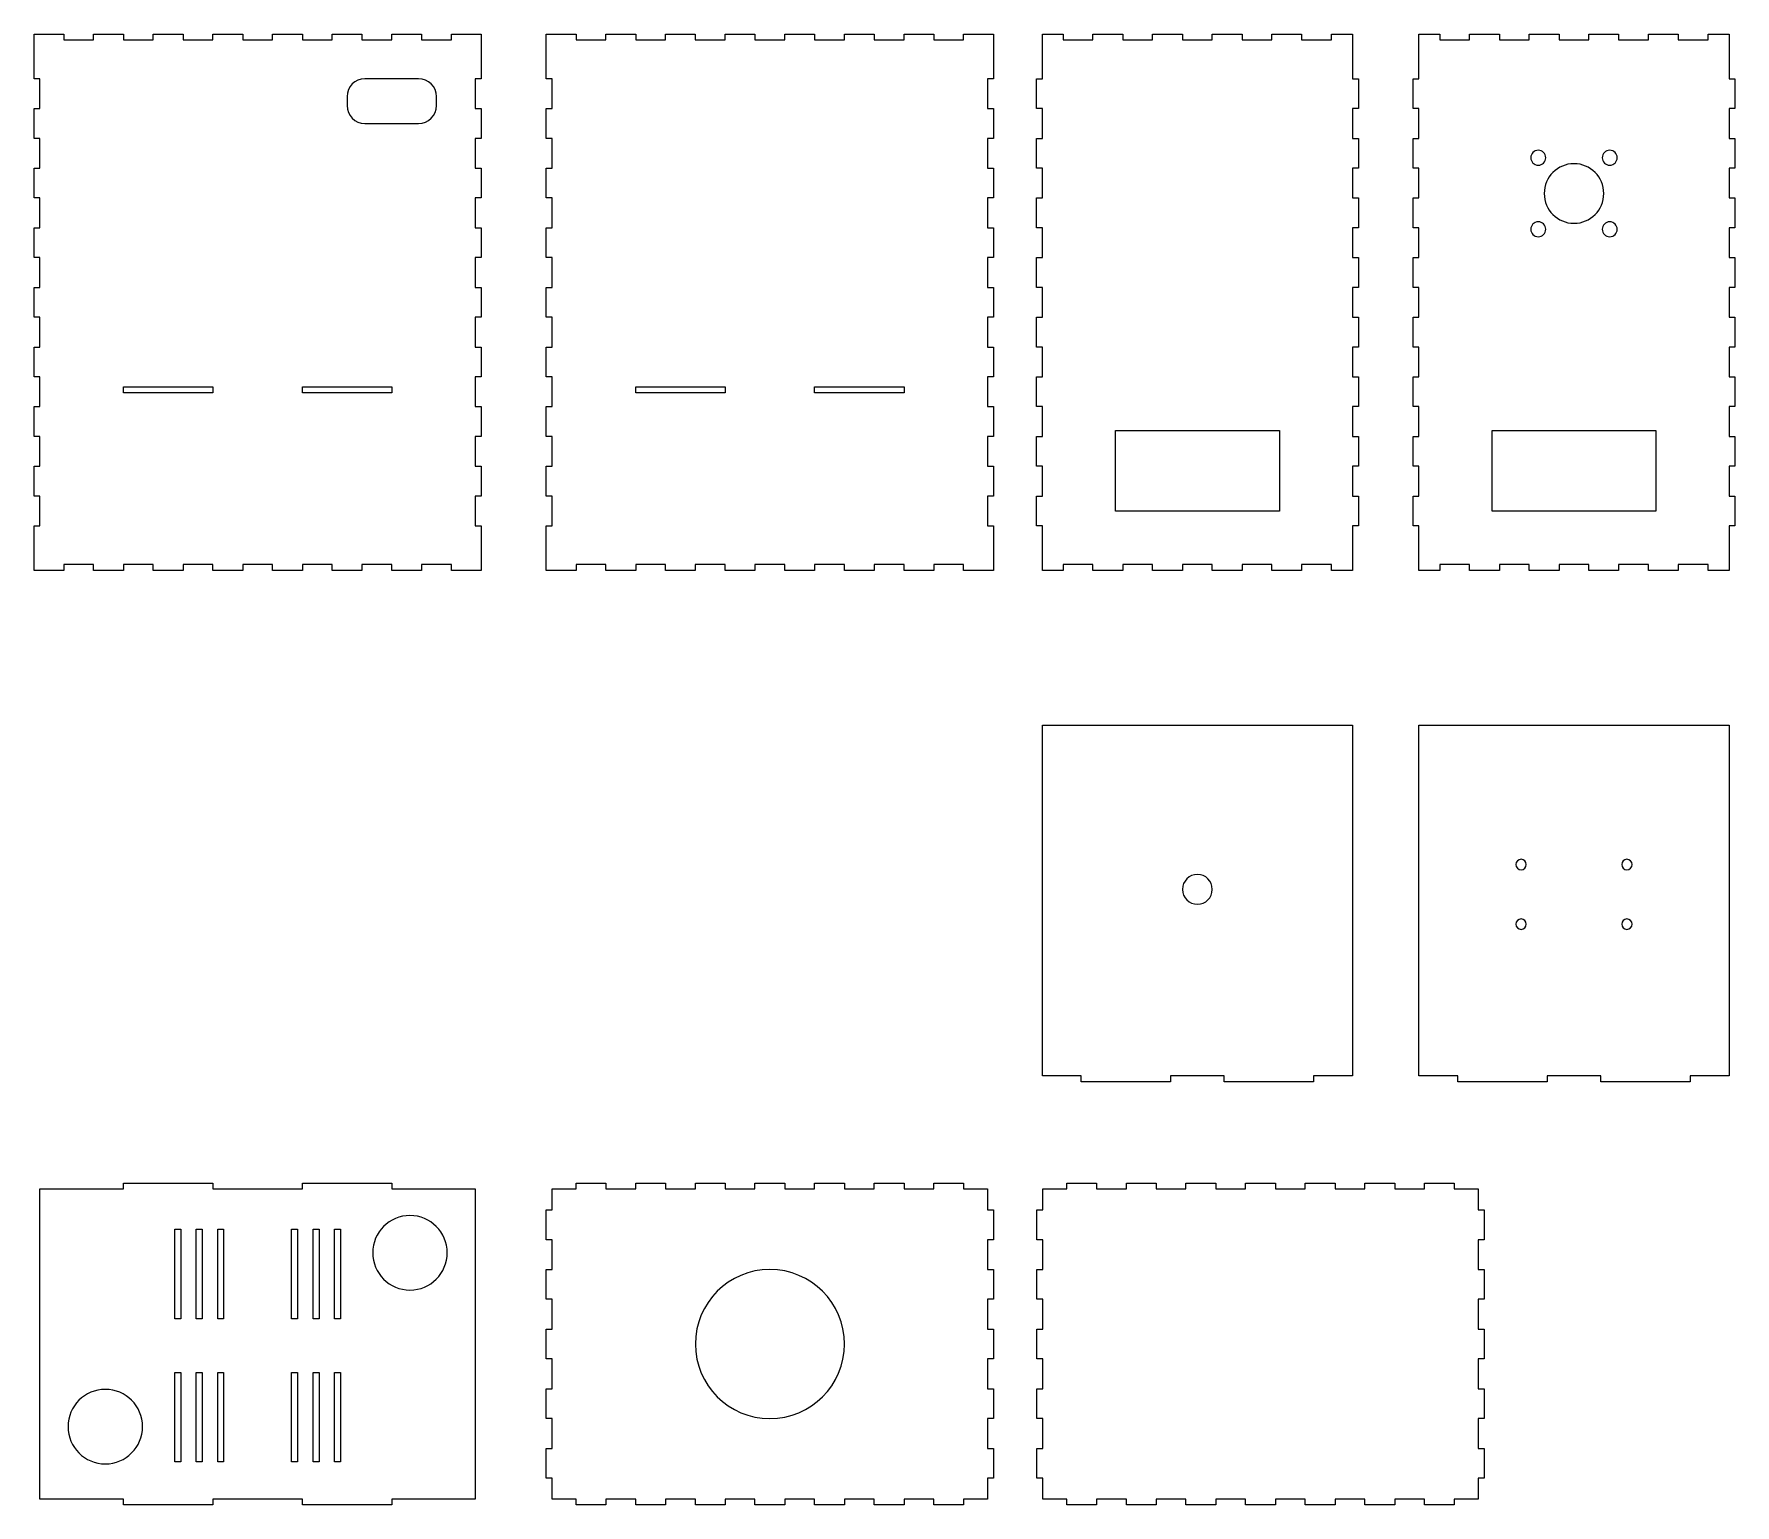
# Model space of a CAD drawing. Header units: millimetres. Extents: x -133 to 438, y -527 to -34.
import ezdxf

# ---------------------------------------------------------------- set-up
doc = ezdxf.new("R2010")
doc.units = ezdxf.units.MM
doc.header["$MEASUREMENT"] = 0
doc.layers.add('Nét', color=7, linetype='Continuous', lineweight=0)

msp = doc.modelspace()

# ---------------------------------------------------------------- linework, layer by layer
at = {"layer": 'Nét', "color": 250, "lineweight": 9, "true_color": 0x231f20}
for points in [[(309.48, -58.93), (309.48, -68.93), (311.48, -68.93), (311.48, -78.93), (309.48, -78.93), (309.48, -88.93), (311.48, -88.93), (311.48, -98.93), (309.48, -98.93), (309.48, -108.93), (311.48, -108.93), (311.48, -118.93), (309.48, -118.93), (309.48, -128.93), (311.48, -128.93), (311.48, -138.93), (309.48, -138.93), (309.48, -148.93), (311.48, -148.93), (311.48, -158.93), (309.48, -158.93), (309.48, -168.93), (311.48, -168.93), (311.48, -178.93), (309.48, -178.93), (309.48, -188.93), (311.48, -188.93), (311.48, -198.93), (309.48, -198.93), (309.48, -213.94), (302.46, -213.94), (302.46, -211.94), (292.46, -211.94), (292.46, -213.94), (282.46, -213.94), (282.46, -211.94), (272.46, -211.94), (272.46, -213.94), (262.46, -213.94), (262.46, -211.94), (252.46, -211.94), (252.46, -213.94), (242.46, -213.94), (242.46, -211.94), (232.46, -211.94), (232.46, -213.94), (222.46, -213.94), (222.46, -211.94), (212.46, -211.94), (212.46, -213.94), (205.48, -213.94), (205.48, -198.93), (203.48, -198.93), (203.48, -188.93), (205.48, -188.93), (205.48, -178.93), (203.48, -178.93), (203.48, -168.93), (205.48, -168.93), (205.48, -158.93), (203.48, -158.93), (203.48, -148.93), (205.48, -148.93), (205.48, -138.93), (203.48, -138.93), (203.48, -128.93), (205.48, -128.93), (205.48, -118.93), (203.48, -118.93), (203.48, -108.93), (205.48, -108.93), (205.48, -98.93), (203.48, -98.93), (203.48, -88.93), (205.48, -88.93), (205.48, -78.93), (203.48, -78.93), (203.48, -68.93), (205.48, -68.93), (205.48, -58.93), (203.48, -58.93), (203.48, -48.93), (205.48, -48.93), (205.48, -33.94), (212.46, -33.94), (212.46, -35.94), (222.46, -35.94), (222.46, -33.94), (232.46, -33.94), (232.46, -35.94), (242.46, -35.94), (242.46, -33.94), (252.46, -33.94), (252.46, -35.94), (262.46, -35.94), (262.46, -33.94), (272.46, -33.94), (272.46, -35.94), (282.46, -35.94), (282.46, -33.94), (292.46, -33.94), (292.46, -35.94), (302.46, -35.94), (302.46, -33.94), (309.48, -33.94), (309.48, -48.93), (311.48, -48.93), (311.48, -58.93)], [(435.81, -58.93), (435.81, -68.93), (437.81, -68.93), (437.81, -78.93), (435.81, -78.93), (435.81, -88.93), (437.81, -88.93), (437.81, -98.93), (435.81, -98.93), (435.81, -108.93), (437.81, -108.93), (437.81, -118.93), (435.81, -118.93), (435.81, -128.93), (437.81, -128.93), (437.81, -138.93), (435.81, -138.93), (435.81, -148.93), (437.81, -148.93), (437.81, -158.93), (435.81, -158.93), (435.81, -168.93), (437.81, -168.93), (437.81, -178.93), (435.81, -178.93), (435.81, -188.93), (437.81, -188.93), (437.81, -198.93), (435.81, -198.93), (435.81, -213.94), (428.8, -213.94), (428.8, -211.94), (418.79, -211.94), (418.79, -213.94), (408.8, -213.94), (408.8, -211.94), (398.79, -211.94), (398.79, -213.94), (388.79, -213.94), (388.79, -211.94), (378.8, -211.94), (378.8, -213.94), (368.79, -213.94), (368.79, -211.94), (358.8, -211.94), (358.8, -213.94), (348.8, -213.94), (348.8, -211.94), (338.79, -211.94), (338.79, -213.94), (331.81, -213.94), (331.81, -198.93), (329.81, -198.93), (329.81, -188.93), (331.81, -188.93), (331.81, -178.93), (329.81, -178.93), (329.81, -168.93), (331.81, -168.93), (331.81, -158.93), (329.81, -158.93), (329.81, -148.93), (331.81, -148.93), (331.81, -138.93), (329.81, -138.93), (329.81, -128.93), (331.81, -128.93), (331.81, -118.93), (329.81, -118.93), (329.81, -108.93), (331.81, -108.93), (331.81, -98.93), (329.81, -98.93), (329.81, -88.93), (331.81, -88.93), (331.81, -78.93), (329.81, -78.93), (329.81, -68.93), (331.81, -68.93), (331.81, -58.93), (329.81, -58.93), (329.81, -48.93), (331.81, -48.93), (331.81, -33.94), (338.79, -33.94), (338.79, -35.94), (348.8, -35.94), (348.8, -33.94), (358.8, -33.94), (358.8, -35.94), (368.79, -35.94), (368.79, -33.94), (378.8, -33.94), (378.8, -35.94), (388.79, -35.94), (388.79, -33.94), (398.79, -33.94), (398.79, -35.94), (408.8, -35.94), (408.8, -33.94), (418.79, -33.94), (418.79, -35.94), (428.8, -35.94), (428.8, -33.94), (435.81, -33.94), (435.81, -48.93), (437.81, -48.93), (437.81, -58.93)], [(-72.75, -154.34), (-102.75, -154.34), (-102.75, -152.34), (-72.75, -152.34)], [(-12.75, -154.34), (-42.75, -154.34), (-42.75, -152.34), (-12.75, -152.34)], [(99.08, -154.34), (69.08, -154.34), (69.08, -152.33), (99.08, -152.33)], [(159.08, -154.34), (129.08, -154.34), (129.08, -152.33), (159.08, -152.33)], [(284.98, -193.94), (229.98, -193.94), (229.98, -166.94), (284.98, -166.94)], [(411.31, -193.94), (356.31, -193.94), (356.31, -166.94), (411.31, -166.94)], [(309.47, -265.78), (309.47, -383.38), (296.47, -383.38), (296.47, -385.38), (266.48, -385.38), (266.48, -383.38), (248.48, -383.38), (248.48, -385.38), (218.48, -385.38), (218.48, -383.38), (205.48, -383.38), (205.48, -265.78)], [(435.81, -265.78), (435.81, -383.38), (422.81, -383.38), (422.81, -385.38), (392.81, -385.38), (392.81, -383.38), (374.81, -383.38), (374.81, -385.38), (344.81, -385.38), (344.81, -383.38), (331.81, -383.38), (331.81, -265.78)], [(15.25, -421.37), (15.25, -525.37), (-12.75, -525.37), (-12.75, -527.37), (-42.75, -527.37), (-42.75, -525.37), (-72.75, -525.37), (-72.75, -527.37), (-102.75, -527.37), (-102.75, -525.37), (-130.75, -525.37), (-130.75, -421.37), (-102.75, -421.37), (-102.75, -419.37), (-72.75, -419.37), (-72.75, -421.37), (-42.75, -421.37), (-42.75, -419.37), (-12.75, -419.37), (-12.75, -421.37)], [(-83.55, -434.88), (-83.55, -464.88), (-85.55, -464.88), (-85.55, -434.88)], [(-76.35, -434.88), (-76.35, -464.88), (-78.35, -464.88), (-78.35, -434.88)], [(-69.15, -434.88), (-69.15, -464.88), (-71.15, -464.88), (-71.15, -434.88)], [(-44.35, -434.88), (-44.35, -464.88), (-46.35, -464.88), (-46.35, -434.88)], [(-37.15, -434.88), (-37.15, -464.88), (-39.15, -464.88), (-39.15, -434.88)], [(-29.95, -434.88), (-29.95, -464.88), (-31.95, -464.88), (-31.95, -434.88)], [(-83.55, -482.88), (-83.55, -512.88), (-85.55, -512.88), (-85.55, -482.88)], [(-76.35, -482.88), (-76.35, -512.88), (-78.35, -512.88), (-78.35, -482.88)], [(-69.15, -482.88), (-69.15, -512.88), (-71.15, -512.88), (-71.15, -482.88)], [(-44.35, -482.88), (-44.35, -512.88), (-46.35, -512.88), (-46.35, -482.88)], [(-37.15, -482.88), (-37.15, -512.88), (-39.15, -512.88), (-39.15, -482.88)], [(-29.95, -482.88), (-29.95, -512.88), (-31.95, -512.88), (-31.95, -482.88)]]:
    msp.add_lwpolyline(points, close=True, dxfattribs=at)
for points, knots in [([(17.25, -48.93), (17.25, -48.93), (17.25, -33.94), (17.25, -33.94), (17.25, -33.94), (7.25, -33.94), (7.25, -33.94), (7.25, -33.94), (7.25, -35.94), (7.25, -35.94), (7.25, -35.94), (-2.75, -35.94), (-2.75, -35.94), (-2.75, -35.94), (-2.75, -33.94), (-2.75, -33.94), (-2.75, -33.94), (-12.75, -33.94), (-12.75, -33.94), (-12.75, -33.94), (-12.75, -35.94), (-12.75, -35.94), (-12.75, -35.94), (-22.75, -35.94), (-22.75, -35.94), (-22.75, -35.94), (-22.75, -33.94), (-22.75, -33.94), (-22.75, -33.94), (-32.75, -33.94), (-32.75, -33.94), (-32.75, -33.94), (-32.75, -35.94), (-32.75, -35.94), (-32.75, -35.94), (-42.75, -35.94), (-42.75, -35.94), (-42.75, -35.94), (-42.75, -33.94), (-42.75, -33.94), (-42.75, -33.94), (-52.75, -33.94), (-52.75, -33.94), (-52.75, -33.94), (-52.75, -35.94), (-52.75, -35.94), (-52.75, -35.94), (-62.75, -35.94), (-62.75, -35.94), (-62.75, -35.94), (-62.75, -33.94), (-62.75, -33.94), (-62.75, -33.94), (-72.75, -33.94), (-72.75, -33.94), (-72.75, -33.94), (-72.75, -35.94), (-72.75, -35.94), (-72.75, -35.94), (-82.75, -35.94), (-82.75, -35.94), (-82.75, -35.94), (-82.75, -33.94), (-82.75, -33.94), (-82.75, -33.94), (-92.76, -33.94), (-92.76, -33.94), (-92.76, -33.94), (-92.76, -35.94), (-92.76, -35.94), (-92.76, -35.94), (-102.75, -35.94), (-102.75, -35.94), (-102.75, -35.94), (-102.75, -33.94), (-102.75, -33.94), (-102.75, -33.94), (-112.75, -33.94), (-112.75, -33.94), (-112.75, -33.94), (-112.75, -35.94), (-112.75, -35.94), (-112.75, -35.94), (-122.75, -35.94), (-122.75, -35.94), (-122.75, -35.94), (-122.75, -33.94), (-122.75, -33.94), (-122.75, -33.94), (-132.75, -33.94), (-132.75, -33.94), (-132.75, -33.94), (-132.75, -48.93), (-132.75, -48.93), (-132.75, -48.93), (-130.75, -48.93), (-130.75, -48.93), (-130.75, -48.93), (-130.75, -58.93), (-130.75, -58.93), (-130.75, -58.93), (-132.75, -58.93), (-132.75, -58.93), (-132.75, -58.93), (-132.75, -68.93), (-132.75, -68.93), (-132.75, -68.93), (-130.75, -68.93), (-130.75, -68.93), (-130.75, -68.93), (-130.75, -78.93), (-130.75, -78.93), (-130.75, -78.93), (-132.75, -78.93), (-132.75, -78.93), (-132.75, -78.93), (-132.75, -88.93), (-132.75, -88.93), (-132.75, -88.93), (-130.75, -88.93), (-130.75, -88.93), (-130.75, -88.93), (-130.75, -98.93), (-130.75, -98.93), (-130.75, -98.93), (-132.75, -98.93), (-132.75, -98.93), (-132.75, -98.93), (-132.75, -108.93), (-132.75, -108.93), (-132.75, -108.93), (-130.75, -108.93), (-130.75, -108.93), (-130.75, -108.93), (-130.75, -118.93), (-130.75, -118.93), (-130.75, -118.93), (-132.75, -118.93), (-132.75, -118.93), (-132.75, -118.93), (-132.75, -128.93), (-132.75, -128.93), (-132.75, -128.93), (-130.75, -128.93), (-130.75, -128.93), (-130.75, -128.93), (-130.75, -138.93), (-130.75, -138.93), (-130.75, -138.93), (-132.75, -138.93), (-132.75, -138.93), (-132.75, -138.93), (-132.75, -148.93), (-132.75, -148.93), (-132.75, -148.93), (-130.75, -148.93), (-130.75, -148.93), (-130.75, -148.93), (-130.75, -158.93), (-130.75, -158.93), (-130.75, -158.93), (-132.75, -158.93), (-132.75, -158.93), (-132.75, -158.93), (-132.75, -168.93), (-132.75, -168.93), (-132.75, -168.93), (-130.75, -168.93), (-130.75, -168.93), (-130.75, -168.93), (-130.75, -178.93), (-130.75, -178.93), (-130.75, -178.93), (-132.75, -178.93), (-132.75, -178.93), (-132.75, -178.93), (-132.75, -188.93), (-132.75, -188.93), (-132.75, -188.93), (-130.75, -188.93), (-130.75, -188.93), (-130.75, -188.93), (-130.75, -198.93), (-130.75, -198.93), (-130.75, -198.93), (-132.75, -198.93), (-132.75, -198.93), (-132.75, -198.93), (-132.75, -213.94), (-132.75, -213.94), (-132.75, -213.94), (-122.75, -213.94), (-122.75, -213.94), (-122.75, -213.94), (-122.75, -211.94), (-122.75, -211.94), (-122.75, -211.94), (-112.75, -211.94), (-112.75, -211.94), (-112.75, -211.94), (-112.75, -213.94), (-112.75, -213.94), (-112.75, -213.94), (-102.75, -213.94), (-102.75, -213.94), (-102.75, -213.94), (-102.75, -211.94), (-102.75, -211.94), (-102.75, -211.94), (-92.76, -211.94), (-92.76, -211.94), (-92.76, -211.94), (-92.76, -213.94), (-92.76, -213.94), (-92.76, -213.94), (-82.75, -213.94), (-82.75, -213.94), (-82.75, -213.94), (-82.75, -211.94), (-82.75, -211.94), (-82.75, -211.94), (-72.75, -211.94), (-72.75, -211.94), (-72.75, -211.94), (-72.75, -213.94), (-72.75, -213.94), (-72.75, -213.94), (-62.75, -213.94), (-62.75, -213.94), (-62.75, -213.94), (-62.75, -211.94), (-62.75, -211.94), (-62.75, -211.94), (-52.75, -211.94), (-52.75, -211.94), (-52.75, -211.94), (-52.75, -213.94), (-52.75, -213.94), (-52.75, -213.94), (-42.75, -213.94), (-42.75, -213.94), (-42.75, -213.94), (-42.75, -211.94), (-42.75, -211.94), (-42.75, -211.94), (-32.75, -211.94), (-32.75, -211.94), (-32.75, -211.94), (-32.75, -213.94), (-32.75, -213.94), (-32.75, -213.94), (-22.75, -213.94), (-22.75, -213.94), (-22.75, -213.94), (-22.75, -211.94), (-22.75, -211.94), (-22.75, -211.94), (-12.75, -211.94), (-12.75, -211.94), (-12.75, -211.94), (-12.75, -213.94), (-12.75, -213.94), (-12.75, -213.94), (-2.75, -213.94), (-2.75, -213.94), (-2.75, -213.94), (-2.75, -211.94), (-2.75, -211.94), (-2.75, -211.94), (7.25, -211.94), (7.25, -211.94), (7.25, -211.94), (7.25, -213.94), (7.25, -213.94), (7.25, -213.94), (17.25, -213.94), (17.25, -213.94), (17.25, -213.94), (17.25, -198.93), (17.25, -198.93), (17.25, -198.93), (15.25, -198.93), (15.25, -198.93), (15.25, -198.93), (15.25, -188.93), (15.25, -188.93), (15.25, -188.93), (17.25, -188.93), (17.25, -188.93), (17.25, -188.93), (17.25, -178.93), (17.25, -178.93), (17.25, -178.93), (15.25, -178.93), (15.25, -178.93), (15.25, -178.93), (15.25, -168.93), (15.25, -168.93), (15.25, -168.93), (17.25, -168.93), (17.25, -168.93), (17.25, -168.93), (17.25, -158.93), (17.25, -158.93), (17.25, -158.93), (15.25, -158.93), (15.25, -158.93), (15.25, -158.93), (15.25, -148.93), (15.25, -148.93), (15.25, -148.93), (17.25, -148.93), (17.25, -148.93), (17.25, -148.93), (17.25, -138.93), (17.25, -138.93), (17.25, -138.93), (15.25, -138.93), (15.25, -138.93), (15.25, -138.93), (15.25, -128.93), (15.25, -128.93), (15.25, -128.93), (17.25, -128.93), (17.25, -128.93), (17.25, -128.93), (17.25, -118.93), (17.25, -118.93), (17.25, -118.93), (15.25, -118.93), (15.25, -118.93), (15.25, -118.93), (15.25, -108.93), (15.25, -108.93), (15.25, -108.93), (17.25, -108.93), (17.25, -108.93), (17.25, -108.93), (17.25, -98.93), (17.25, -98.93), (17.25, -98.93), (15.25, -98.93), (15.25, -98.93), (15.25, -98.93), (15.25, -88.93), (15.25, -88.93), (15.25, -88.93), (17.25, -88.93), (17.25, -88.93), (17.25, -88.93), (17.25, -78.93), (17.25, -78.93), (17.25, -78.93), (15.25, -78.93), (15.25, -78.93), (15.25, -78.93), (15.25, -68.93), (15.25, -68.93), (15.25, -68.93), (17.25, -68.93), (17.25, -68.93), (17.25, -68.93), (17.25, -58.93), (17.25, -58.93), (17.25, -58.93), (15.25, -58.93), (15.25, -58.93), (15.25, -58.93), (15.25, -48.93), (15.25, -48.93), (15.25, -48.93), (17.25, -48.93), (17.25, -48.93)], [0, 0, 0, 0, 1, 1, 1, 2, 2, 2, 3, 3, 3, 4, 4, 4, 5, 5, 5, 6, 6, 6, 7, 7, 7, 8, 8, 8, 9, 9, 9, 10, 10, 10, 11, 11, 11, 12, 12, 12, 13, 13, 13, 14, 14, 14, 15, 15, 15, 16, 16, 16, 17, 17, 17, 18, 18, 18, 19, 19, 19, 20, 20, 20, 21, 21, 21, 22, 22, 22, 23, 23, 23, 24, 24, 24, 25, 25, 25, 26, 26, 26, 27, 27, 27, 28, 28, 28, 29, 29, 29, 30, 30, 30, 31, 31, 31, 32, 32, 32, 33, 33, 33, 34, 34, 34, 35, 35, 35, 36, 36, 36, 37, 37, 37, 38, 38, 38, 39, 39, 39, 40, 40, 40, 41, 41, 41, 42, 42, 42, 43, 43, 43, 44, 44, 44, 45, 45, 45, 46, 46, 46, 47, 47, 47, 48, 48, 48, 49, 49, 49, 50, 50, 50, 51, 51, 51, 52, 52, 52, 53, 53, 53, 54, 54, 54, 55, 55, 55, 56, 56, 56, 57, 57, 57, 58, 58, 58, 59, 59, 59, 60, 60, 60, 61, 61, 61, 62, 62, 62, 63, 63, 63, 64, 64, 64, 65, 65, 65, 66, 66, 66, 67, 67, 67, 68, 68, 68, 69, 69, 69, 70, 70, 70, 71, 71, 71, 72, 72, 72, 73, 73, 73, 74, 74, 74, 75, 75, 75, 76, 76, 76, 77, 77, 77, 78, 78, 78, 79, 79, 79, 80, 80, 80, 81, 81, 81, 82, 82, 82, 83, 83, 83, 84, 84, 84, 85, 85, 85, 86, 86, 86, 87, 87, 87, 88, 88, 88, 89, 89, 89, 90, 90, 90, 91, 91, 91, 92, 92, 92, 93, 93, 93, 94, 94, 94, 95, 95, 95, 96, 96, 96, 97, 97, 97, 98, 98, 98, 99, 99, 99, 100, 100, 100, 101, 101, 101, 102, 102, 102, 103, 103, 103, 104, 104, 104, 105, 105, 105, 106, 106, 106, 107, 107, 107, 108, 108, 108, 109, 109, 109, 110, 110, 110, 111, 111, 111, 112, 112, 112, 113, 113, 113, 114, 114, 114, 115, 115, 115, 116, 116, 116, 117, 117, 117, 118, 118, 118, 119, 119, 119, 120, 120, 120, 121, 121, 121, 122, 122, 122, 123, 123, 123, 124, 124, 124, 124]), ([(189.08, -48.93), (189.08, -48.93), (189.08, -33.94), (189.08, -33.94), (189.08, -33.94), (179.07, -33.94), (179.07, -33.94), (179.07, -33.94), (179.07, -35.94), (179.07, -35.94), (179.07, -35.94), (169.07, -35.94), (169.07, -35.94), (169.07, -35.94), (169.07, -33.94), (169.07, -33.94), (169.07, -33.94), (159.08, -33.94), (159.08, -33.94), (159.08, -33.94), (159.08, -35.94), (159.08, -35.94), (159.08, -35.94), (149.07, -35.94), (149.07, -35.94), (149.07, -35.94), (149.07, -33.94), (149.07, -33.94), (149.07, -33.94), (139.07, -33.94), (139.07, -33.94), (139.07, -33.94), (139.07, -35.94), (139.07, -35.94), (139.07, -35.94), (129.08, -35.94), (129.08, -35.94), (129.08, -35.94), (129.08, -33.94), (129.08, -33.94), (129.08, -33.94), (119.07, -33.94), (119.07, -33.94), (119.07, -33.94), (119.07, -35.94), (119.07, -35.94), (119.07, -35.94), (109.07, -35.94), (109.07, -35.94), (109.07, -35.94), (109.07, -33.94), (109.07, -33.94), (109.07, -33.94), (99.08, -33.94), (99.08, -33.94), (99.08, -33.94), (99.08, -35.94), (99.08, -35.94), (99.08, -35.94), (89.07, -35.94), (89.07, -35.94), (89.07, -35.94), (89.07, -33.94), (89.07, -33.94), (89.07, -33.94), (79.07, -33.94), (79.07, -33.94), (79.07, -33.94), (79.07, -35.94), (79.07, -35.94), (79.07, -35.94), (69.08, -35.94), (69.08, -35.94), (69.08, -35.94), (69.08, -33.94), (69.08, -33.94), (69.08, -33.94), (59.07, -33.94), (59.07, -33.94), (59.07, -33.94), (59.07, -35.94), (59.07, -35.94), (59.07, -35.94), (49.08, -35.94), (49.08, -35.94), (49.08, -35.94), (49.08, -33.94), (49.08, -33.94), (49.08, -33.94), (39.07, -33.94), (39.07, -33.94), (39.07, -33.94), (39.07, -48.93), (39.07, -48.93), (39.07, -48.93), (41.08, -48.93), (41.08, -48.93), (41.08, -48.93), (41.08, -58.93), (41.08, -58.93), (41.08, -58.93), (39.07, -58.93), (39.07, -58.93), (39.07, -58.93), (39.07, -68.93), (39.07, -68.93), (39.07, -68.93), (41.08, -68.93), (41.08, -68.93), (41.08, -68.93), (41.08, -78.93), (41.08, -78.93), (41.08, -78.93), (39.07, -78.93), (39.07, -78.93), (39.07, -78.93), (39.07, -88.93), (39.07, -88.93), (39.07, -88.93), (41.08, -88.93), (41.08, -88.93), (41.08, -88.93), (41.08, -98.93), (41.08, -98.93), (41.08, -98.93), (39.07, -98.93), (39.07, -98.93), (39.07, -98.93), (39.07, -108.93), (39.07, -108.93), (39.07, -108.93), (41.08, -108.93), (41.08, -108.93), (41.08, -108.93), (41.08, -118.93), (41.08, -118.93), (41.08, -118.93), (39.07, -118.93), (39.07, -118.93), (39.07, -118.93), (39.07, -128.93), (39.07, -128.93), (39.07, -128.93), (41.08, -128.93), (41.08, -128.93), (41.08, -128.93), (41.08, -138.93), (41.08, -138.93), (41.08, -138.93), (39.07, -138.93), (39.07, -138.93), (39.07, -138.93), (39.07, -148.93), (39.07, -148.93), (39.07, -148.93), (41.08, -148.93), (41.08, -148.93), (41.08, -148.93), (41.08, -158.93), (41.08, -158.93), (41.08, -158.93), (39.07, -158.93), (39.07, -158.93), (39.07, -158.93), (39.07, -168.93), (39.07, -168.93), (39.07, -168.93), (41.08, -168.93), (41.08, -168.93), (41.08, -168.93), (41.08, -178.93), (41.08, -178.93), (41.08, -178.93), (39.07, -178.93), (39.07, -178.93), (39.07, -178.93), (39.07, -188.93), (39.07, -188.93), (39.07, -188.93), (41.08, -188.93), (41.08, -188.93), (41.08, -188.93), (41.08, -198.93), (41.08, -198.93), (41.08, -198.93), (39.07, -198.93), (39.07, -198.93), (39.07, -198.93), (39.07, -213.94), (39.07, -213.94), (39.07, -213.94), (49.08, -213.94), (49.08, -213.94), (49.08, -213.94), (49.08, -211.94), (49.08, -211.94), (49.08, -211.94), (59.07, -211.94), (59.07, -211.94), (59.07, -211.94), (59.07, -213.94), (59.07, -213.94), (59.07, -213.94), (69.08, -213.94), (69.08, -213.94), (69.08, -213.94), (69.08, -211.94), (69.08, -211.94), (69.08, -211.94), (79.07, -211.94), (79.07, -211.94), (79.07, -211.94), (79.07, -213.94), (79.07, -213.94), (79.07, -213.94), (89.07, -213.94), (89.07, -213.94), (89.07, -213.94), (89.07, -211.94), (89.07, -211.94), (89.07, -211.94), (99.08, -211.94), (99.08, -211.94), (99.08, -211.94), (99.08, -213.94), (99.08, -213.94), (99.08, -213.94), (109.07, -213.94), (109.07, -213.94), (109.07, -213.94), (109.07, -211.94), (109.07, -211.94), (109.07, -211.94), (119.07, -211.94), (119.07, -211.94), (119.07, -211.94), (119.07, -213.94), (119.07, -213.94), (119.07, -213.94), (129.08, -213.94), (129.08, -213.94), (129.08, -213.94), (129.08, -211.94), (129.08, -211.94), (129.08, -211.94), (139.07, -211.94), (139.07, -211.94), (139.07, -211.94), (139.07, -213.94), (139.07, -213.94), (139.07, -213.94), (149.07, -213.94), (149.07, -213.94), (149.07, -213.94), (149.07, -211.94), (149.07, -211.94), (149.07, -211.94), (159.08, -211.94), (159.08, -211.94), (159.08, -211.94), (159.08, -213.94), (159.08, -213.94), (159.08, -213.94), (169.07, -213.94), (169.07, -213.94), (169.07, -213.94), (169.07, -211.94), (169.07, -211.94), (169.07, -211.94), (179.07, -211.94), (179.07, -211.94), (179.07, -211.94), (179.07, -213.94), (179.07, -213.94), (179.07, -213.94), (189.08, -213.94), (189.08, -213.94), (189.08, -213.94), (189.08, -198.93), (189.08, -198.93), (189.08, -198.93), (187.08, -198.93), (187.08, -198.93), (187.08, -198.93), (187.08, -188.93), (187.08, -188.93), (187.08, -188.93), (189.08, -188.93), (189.08, -188.93), (189.08, -188.93), (189.08, -178.93), (189.08, -178.93), (189.08, -178.93), (187.08, -178.93), (187.08, -178.93), (187.08, -178.93), (187.08, -168.93), (187.08, -168.93), (187.08, -168.93), (189.08, -168.93), (189.08, -168.93), (189.08, -168.93), (189.08, -158.93), (189.08, -158.93), (189.08, -158.93), (187.08, -158.93), (187.08, -158.93), (187.08, -158.93), (187.08, -148.93), (187.08, -148.93), (187.08, -148.93), (189.08, -148.93), (189.08, -148.93), (189.08, -148.93), (189.08, -138.93), (189.08, -138.93), (189.08, -138.93), (187.08, -138.93), (187.08, -138.93), (187.08, -138.93), (187.08, -128.93), (187.08, -128.93), (187.08, -128.93), (189.08, -128.93), (189.08, -128.93), (189.08, -128.93), (189.08, -118.93), (189.08, -118.93), (189.08, -118.93), (187.08, -118.93), (187.08, -118.93), (187.08, -118.93), (187.08, -108.93), (187.08, -108.93), (187.08, -108.93), (189.08, -108.93), (189.08, -108.93), (189.08, -108.93), (189.08, -98.93), (189.08, -98.93), (189.08, -98.93), (187.08, -98.93), (187.08, -98.93), (187.08, -98.93), (187.08, -88.93), (187.08, -88.93), (187.08, -88.93), (189.08, -88.93), (189.08, -88.93), (189.08, -88.93), (189.08, -78.93), (189.08, -78.93), (189.08, -78.93), (187.08, -78.93), (187.08, -78.93), (187.08, -78.93), (187.08, -68.93), (187.08, -68.93), (187.08, -68.93), (189.08, -68.93), (189.08, -68.93), (189.08, -68.93), (189.08, -58.93), (189.08, -58.93), (189.08, -58.93), (187.08, -58.93), (187.08, -58.93), (187.08, -58.93), (187.08, -48.93), (187.08, -48.93), (187.08, -48.93), (189.08, -48.93), (189.08, -48.93)], [0, 0, 0, 0, 1, 1, 1, 2, 2, 2, 3, 3, 3, 4, 4, 4, 5, 5, 5, 6, 6, 6, 7, 7, 7, 8, 8, 8, 9, 9, 9, 10, 10, 10, 11, 11, 11, 12, 12, 12, 13, 13, 13, 14, 14, 14, 15, 15, 15, 16, 16, 16, 17, 17, 17, 18, 18, 18, 19, 19, 19, 20, 20, 20, 21, 21, 21, 22, 22, 22, 23, 23, 23, 24, 24, 24, 25, 25, 25, 26, 26, 26, 27, 27, 27, 28, 28, 28, 29, 29, 29, 30, 30, 30, 31, 31, 31, 32, 32, 32, 33, 33, 33, 34, 34, 34, 35, 35, 35, 36, 36, 36, 37, 37, 37, 38, 38, 38, 39, 39, 39, 40, 40, 40, 41, 41, 41, 42, 42, 42, 43, 43, 43, 44, 44, 44, 45, 45, 45, 46, 46, 46, 47, 47, 47, 48, 48, 48, 49, 49, 49, 50, 50, 50, 51, 51, 51, 52, 52, 52, 53, 53, 53, 54, 54, 54, 55, 55, 55, 56, 56, 56, 57, 57, 57, 58, 58, 58, 59, 59, 59, 60, 60, 60, 61, 61, 61, 62, 62, 62, 63, 63, 63, 64, 64, 64, 65, 65, 65, 66, 66, 66, 67, 67, 67, 68, 68, 68, 69, 69, 69, 70, 70, 70, 71, 71, 71, 72, 72, 72, 73, 73, 73, 74, 74, 74, 75, 75, 75, 76, 76, 76, 77, 77, 77, 78, 78, 78, 79, 79, 79, 80, 80, 80, 81, 81, 81, 82, 82, 82, 83, 83, 83, 84, 84, 84, 85, 85, 85, 86, 86, 86, 87, 87, 87, 88, 88, 88, 89, 89, 89, 90, 90, 90, 91, 91, 91, 92, 92, 92, 93, 93, 93, 94, 94, 94, 95, 95, 95, 96, 96, 96, 97, 97, 97, 98, 98, 98, 99, 99, 99, 100, 100, 100, 101, 101, 101, 102, 102, 102, 103, 103, 103, 104, 104, 104, 105, 105, 105, 106, 106, 106, 107, 107, 107, 108, 108, 108, 109, 109, 109, 110, 110, 110, 111, 111, 111, 112, 112, 112, 113, 113, 113, 114, 114, 114, 115, 115, 115, 116, 116, 116, 117, 117, 117, 118, 118, 118, 119, 119, 119, 120, 120, 120, 121, 121, 121, 122, 122, 122, 123, 123, 123, 124, 124, 124, 124]), ([(-3.75, -63.94), (-3.75, -63.94), (-21.75, -63.94), (-21.75, -63.94), (-25.07, -63.94), (-27.75, -61.25), (-27.75, -57.94), (-27.75, -57.94), (-27.75, -54.94), (-27.75, -54.94), (-27.75, -51.62), (-25.07, -48.94), (-21.75, -48.94), (-21.75, -48.94), (-3.75, -48.94), (-3.75, -48.94), (-0.44, -48.94), (2.25, -51.62), (2.25, -54.94), (2.25, -54.94), (2.25, -57.94), (2.25, -57.94), (2.25, -61.25), (-0.44, -63.94), (-3.75, -63.94)], [0, 0, 0, 0, 1, 1, 1, 2, 2, 2, 3, 3, 3, 4, 4, 4, 5, 5, 5, 6, 6, 6, 7, 7, 7, 8, 8, 8, 8]), ([(371.81, -77.93), (371.81, -77.93), (371.81, -77.93), (371.81, -77.93), (370.43, -77.93), (369.31, -76.82), (369.31, -75.44), (369.31, -75.44), (369.31, -75.44), (369.31, -75.44), (369.31, -74.05), (370.43, -72.93), (371.81, -72.93), (371.81, -72.93), (371.81, -72.93), (371.81, -72.93), (373.19, -72.93), (374.31, -74.05), (374.31, -75.44), (374.31, -75.44), (374.31, -75.44), (374.31, -75.44), (374.31, -76.82), (373.19, -77.93), (371.81, -77.93)], [0, 0, 0, 0, 1, 1, 1, 2, 2, 2, 3, 3, 3, 4, 4, 4, 5, 5, 5, 6, 6, 6, 7, 7, 7, 8, 8, 8, 8]), ([(395.81, -77.93), (395.81, -77.93), (395.81, -77.93), (395.81, -77.93), (394.43, -77.93), (393.31, -76.82), (393.31, -75.44), (393.31, -75.44), (393.31, -75.44), (393.31, -75.44), (393.31, -74.05), (394.43, -72.93), (395.81, -72.93), (395.81, -72.93), (395.81, -72.93), (395.81, -72.93), (397.19, -72.93), (398.31, -74.05), (398.31, -75.44), (398.31, -75.44), (398.31, -75.44), (398.31, -75.44), (398.31, -76.82), (397.19, -77.93), (395.81, -77.93)], [0, 0, 0, 0, 1, 1, 1, 2, 2, 2, 3, 3, 3, 4, 4, 4, 5, 5, 5, 6, 6, 6, 7, 7, 7, 8, 8, 8, 8]), ([(383.81, -97.43), (383.81, -97.43), (383.81, -97.43), (383.81, -97.43), (378.29, -97.43), (373.81, -92.96), (373.81, -87.44), (373.81, -87.44), (373.81, -87.44), (373.81, -87.44), (373.81, -81.91), (378.29, -77.43), (383.81, -77.43), (383.81, -77.43), (383.81, -77.43), (383.81, -77.43), (389.33, -77.43), (393.81, -81.91), (393.81, -87.44), (393.81, -87.44), (393.81, -87.44), (393.81, -87.44), (393.81, -92.96), (389.33, -97.43), (383.81, -97.43)], [0, 0, 0, 0, 1, 1, 1, 2, 2, 2, 3, 3, 3, 4, 4, 4, 5, 5, 5, 6, 6, 6, 7, 7, 7, 8, 8, 8, 8]), ([(371.81, -101.93), (371.81, -101.93), (371.81, -101.93), (371.81, -101.93), (370.43, -101.93), (369.31, -100.82), (369.31, -99.44), (369.31, -99.44), (369.31, -99.44), (369.31, -99.44), (369.31, -98.05), (370.43, -96.93), (371.81, -96.93), (371.81, -96.93), (371.81, -96.93), (371.81, -96.93), (373.19, -96.93), (374.31, -98.05), (374.31, -99.44), (374.31, -99.44), (374.31, -99.44), (374.31, -99.44), (374.31, -100.82), (373.19, -101.93), (371.81, -101.93)], [0, 0, 0, 0, 1, 1, 1, 2, 2, 2, 3, 3, 3, 4, 4, 4, 5, 5, 5, 6, 6, 6, 7, 7, 7, 8, 8, 8, 8]), ([(395.81, -101.94), (395.81, -101.94), (395.81, -101.94), (395.81, -101.94), (394.43, -101.94), (393.31, -100.82), (393.31, -99.44), (393.31, -99.44), (393.31, -99.44), (393.31, -99.44), (393.31, -98.05), (394.43, -96.94), (395.81, -96.94), (395.81, -96.94), (395.81, -96.94), (395.81, -96.94), (397.19, -96.94), (398.31, -98.05), (398.31, -99.44), (398.31, -99.44), (398.31, -99.44), (398.31, -99.44), (398.31, -100.82), (397.19, -101.94), (395.81, -101.94)], [0, 0, 0, 0, 1, 1, 1, 2, 2, 2, 3, 3, 3, 4, 4, 4, 5, 5, 5, 6, 6, 6, 7, 7, 7, 8, 8, 8, 8]), ([(366.06, -314.28), (366.06, -314.28), (366.06, -314.28), (366.06, -314.28), (365.09, -314.28), (364.31, -313.5), (364.31, -312.53), (364.31, -312.53), (364.31, -312.53), (364.31, -312.53), (364.31, -311.57), (365.09, -310.78), (366.06, -310.78), (366.06, -310.78), (366.06, -310.78), (366.06, -310.78), (367.03, -310.78), (367.81, -311.57), (367.81, -312.53), (367.81, -312.53), (367.81, -312.53), (367.81, -312.53), (367.81, -313.5), (367.03, -314.28), (366.06, -314.28)], [0, 0, 0, 0, 1, 1, 1, 2, 2, 2, 3, 3, 3, 4, 4, 4, 5, 5, 5, 6, 6, 6, 7, 7, 7, 8, 8, 8, 8]), ([(366.06, -314.28), (366.06, -314.28), (366.06, -314.28), (366.06, -314.28), (365.09, -314.28), (364.31, -313.5), (364.31, -312.53), (364.31, -312.53), (364.31, -312.53), (364.31, -312.53), (364.31, -311.57), (365.09, -310.78), (366.06, -310.78), (366.06, -310.78), (366.06, -310.78), (366.06, -310.78), (367.03, -310.78), (367.81, -311.57), (367.81, -312.53), (367.81, -312.53), (367.81, -312.53), (367.81, -312.53), (367.81, -313.5), (367.03, -314.28), (366.06, -314.28)], [0, 0, 0, 0, 1, 1, 1, 2, 2, 2, 3, 3, 3, 4, 4, 4, 5, 5, 5, 6, 6, 6, 7, 7, 7, 8, 8, 8, 8]), ([(401.56, -314.28), (401.56, -314.28), (401.56, -314.28), (401.56, -314.28), (400.59, -314.28), (399.81, -313.5), (399.81, -312.53), (399.81, -312.53), (399.81, -312.53), (399.81, -312.53), (399.81, -311.57), (400.59, -310.78), (401.56, -310.78), (401.56, -310.78), (401.56, -310.78), (401.56, -310.78), (402.53, -310.78), (403.31, -311.57), (403.31, -312.53), (403.31, -312.53), (403.31, -312.53), (403.31, -312.53), (403.31, -313.5), (402.53, -314.28), (401.56, -314.28)], [0, 0, 0, 0, 1, 1, 1, 2, 2, 2, 3, 3, 3, 4, 4, 4, 5, 5, 5, 6, 6, 6, 7, 7, 7, 8, 8, 8, 8]), ([(401.56, -314.28), (401.56, -314.28), (401.56, -314.28), (401.56, -314.28), (400.59, -314.28), (399.81, -313.5), (399.81, -312.53), (399.81, -312.53), (399.81, -312.53), (399.81, -312.53), (399.81, -311.57), (400.59, -310.78), (401.56, -310.78), (401.56, -310.78), (401.56, -310.78), (401.56, -310.78), (402.53, -310.78), (403.31, -311.57), (403.31, -312.53), (403.31, -312.53), (403.31, -312.53), (403.31, -312.53), (403.31, -313.5), (402.53, -314.28), (401.56, -314.28)], [0, 0, 0, 0, 1, 1, 1, 2, 2, 2, 3, 3, 3, 4, 4, 4, 5, 5, 5, 6, 6, 6, 7, 7, 7, 8, 8, 8, 8]), ([(257.48, -325.85), (257.48, -325.85), (257.48, -325.85), (257.48, -325.85), (254.71, -325.85), (252.48, -323.62), (252.48, -320.85), (252.48, -320.85), (252.48, -320.85), (252.48, -320.85), (252.48, -318.09), (254.71, -315.85), (257.48, -315.85), (257.48, -315.85), (257.48, -315.85), (257.48, -315.85), (260.24, -315.85), (262.48, -318.09), (262.48, -320.85), (262.48, -320.85), (262.48, -320.85), (262.48, -320.85), (262.48, -323.62), (260.24, -325.85), (257.48, -325.85)], [0, 0, 0, 0, 1, 1, 1, 2, 2, 2, 3, 3, 3, 4, 4, 4, 5, 5, 5, 6, 6, 6, 7, 7, 7, 8, 8, 8, 8]), ([(366.06, -334.28), (366.06, -334.28), (366.06, -334.28), (366.06, -334.28), (365.09, -334.28), (364.31, -333.5), (364.31, -332.53), (364.31, -332.53), (364.31, -332.53), (364.31, -332.53), (364.31, -331.57), (365.09, -330.78), (366.06, -330.78), (366.06, -330.78), (366.06, -330.78), (366.06, -330.78), (367.03, -330.78), (367.81, -331.57), (367.81, -332.53), (367.81, -332.53), (367.81, -332.53), (367.81, -332.53), (367.81, -333.5), (367.03, -334.28), (366.06, -334.28)], [0, 0, 0, 0, 1, 1, 1, 2, 2, 2, 3, 3, 3, 4, 4, 4, 5, 5, 5, 6, 6, 6, 7, 7, 7, 8, 8, 8, 8]), ([(366.06, -334.28), (366.06, -334.28), (366.06, -334.28), (366.06, -334.28), (365.09, -334.28), (364.31, -333.5), (364.31, -332.53), (364.31, -332.53), (364.31, -332.53), (364.31, -332.53), (364.31, -331.57), (365.09, -330.78), (366.06, -330.78), (366.06, -330.78), (366.06, -330.78), (366.06, -330.78), (367.03, -330.78), (367.81, -331.57), (367.81, -332.53), (367.81, -332.53), (367.81, -332.53), (367.81, -332.53), (367.81, -333.5), (367.03, -334.28), (366.06, -334.28)], [0, 0, 0, 0, 1, 1, 1, 2, 2, 2, 3, 3, 3, 4, 4, 4, 5, 5, 5, 6, 6, 6, 7, 7, 7, 8, 8, 8, 8]), ([(401.56, -334.28), (401.56, -334.28), (401.56, -334.28), (401.56, -334.28), (400.59, -334.28), (399.81, -333.5), (399.81, -332.53), (399.81, -332.53), (399.81, -332.53), (399.81, -332.53), (399.81, -331.57), (400.59, -330.78), (401.56, -330.78), (401.56, -330.78), (401.56, -330.78), (401.56, -330.78), (402.53, -330.78), (403.31, -331.57), (403.31, -332.53), (403.31, -332.53), (403.31, -332.53), (403.31, -332.53), (403.31, -333.5), (402.53, -334.28), (401.56, -334.28)], [0, 0, 0, 0, 1, 1, 1, 2, 2, 2, 3, 3, 3, 4, 4, 4, 5, 5, 5, 6, 6, 6, 7, 7, 7, 8, 8, 8, 8]), ([(401.56, -334.28), (401.56, -334.28), (401.56, -334.28), (401.56, -334.28), (400.59, -334.28), (399.81, -333.5), (399.81, -332.53), (399.81, -332.53), (399.81, -332.53), (399.81, -332.53), (399.81, -331.57), (400.59, -330.78), (401.56, -330.78), (401.56, -330.78), (401.56, -330.78), (401.56, -330.78), (402.53, -330.78), (403.31, -331.57), (403.31, -332.53), (403.31, -332.53), (403.31, -332.53), (403.31, -332.53), (403.31, -333.5), (402.53, -334.28), (401.56, -334.28)], [0, 0, 0, 0, 1, 1, 1, 2, 2, 2, 3, 3, 3, 4, 4, 4, 5, 5, 5, 6, 6, 6, 7, 7, 7, 8, 8, 8, 8]), ([(41.08, -421.37), (41.08, -421.37), (41.08, -428.37), (41.08, -428.37), (41.08, -428.37), (39.08, -428.37), (39.08, -428.37), (39.08, -428.37), (39.08, -438.37), (39.08, -438.37), (39.08, -438.37), (41.08, -438.37), (41.08, -438.37), (41.08, -438.37), (41.08, -448.37), (41.08, -448.37), (41.08, -448.37), (39.08, -448.37), (39.08, -448.37), (39.08, -448.37), (39.08, -458.37), (39.08, -458.37), (39.08, -458.37), (41.08, -458.37), (41.08, -458.37), (41.08, -458.37), (41.08, -468.37), (41.08, -468.37), (41.08, -468.37), (39.08, -468.37), (39.08, -468.37), (39.08, -468.37), (39.08, -478.37), (39.08, -478.37), (39.08, -478.37), (41.08, -478.37), (41.08, -478.37), (41.08, -478.37), (41.08, -488.37), (41.08, -488.37), (41.08, -488.37), (39.08, -488.37), (39.08, -488.37), (39.08, -488.37), (39.08, -498.37), (39.08, -498.37), (39.08, -498.37), (41.08, -498.37), (41.08, -498.37), (41.08, -498.37), (41.08, -508.37), (41.08, -508.37), (41.08, -508.37), (39.08, -508.37), (39.08, -508.37), (39.08, -508.37), (39.08, -518.37), (39.08, -518.37), (39.08, -518.37), (41.08, -518.37), (41.08, -518.37), (41.08, -518.37), (41.08, -525.37), (41.08, -525.37), (41.08, -525.37), (49.08, -525.37), (49.08, -525.37), (49.08, -525.37), (49.08, -527.37), (49.08, -527.37), (49.08, -527.37), (59.08, -527.37), (59.08, -527.37), (59.08, -527.37), (59.08, -525.37), (59.08, -525.37), (59.08, -525.37), (69.08, -525.37), (69.08, -525.37), (69.08, -525.37), (69.08, -527.37), (69.08, -527.37), (69.08, -527.37), (79.08, -527.37), (79.08, -527.37), (79.08, -527.37), (79.08, -525.37), (79.08, -525.37), (79.08, -525.37), (89.08, -525.37), (89.08, -525.37), (89.08, -525.37), (89.08, -527.37), (89.08, -527.37), (89.08, -527.37), (99.08, -527.37), (99.08, -527.37), (99.08, -527.37), (99.08, -525.37), (99.08, -525.37), (99.08, -525.37), (109.08, -525.37), (109.08, -525.37), (109.08, -525.37), (109.08, -527.37), (109.08, -527.37), (109.08, -527.37), (119.08, -527.37), (119.08, -527.37), (119.08, -527.37), (119.08, -525.37), (119.08, -525.37), (119.08, -525.37), (129.08, -525.37), (129.08, -525.37), (129.08, -525.37), (129.08, -527.37), (129.08, -527.37), (129.08, -527.37), (139.08, -527.37), (139.08, -527.37), (139.08, -527.37), (139.08, -525.37), (139.08, -525.37), (139.08, -525.37), (149.08, -525.37), (149.08, -525.37), (149.08, -525.37), (149.08, -527.37), (149.08, -527.37), (149.08, -527.37), (159.08, -527.37), (159.08, -527.37), (159.08, -527.37), (159.08, -525.37), (159.08, -525.37), (159.08, -525.37), (169.08, -525.37), (169.08, -525.37), (169.08, -525.37), (169.08, -527.37), (169.08, -527.37), (169.08, -527.37), (179.08, -527.37), (179.08, -527.37), (179.08, -527.37), (179.08, -525.37), (179.08, -525.37), (179.08, -525.37), (187.08, -525.37), (187.08, -525.37), (187.08, -525.37), (187.08, -518.37), (187.08, -518.37), (187.08, -518.37), (189.08, -518.37), (189.08, -518.37), (189.08, -518.37), (189.08, -508.37), (189.08, -508.37), (189.08, -508.37), (187.08, -508.37), (187.08, -508.37), (187.08, -508.37), (187.08, -498.37), (187.08, -498.37), (187.08, -498.37), (189.08, -498.37), (189.08, -498.37), (189.08, -498.37), (189.08, -488.37), (189.08, -488.37), (189.08, -488.37), (187.08, -488.37), (187.08, -488.37), (187.08, -488.37), (187.08, -478.37), (187.08, -478.37), (187.08, -478.37), (189.08, -478.37), (189.08, -478.37), (189.08, -478.37), (189.08, -468.37), (189.08, -468.37), (189.08, -468.37), (187.08, -468.37), (187.08, -468.37), (187.08, -468.37), (187.08, -458.37), (187.08, -458.37), (187.08, -458.37), (189.08, -458.37), (189.08, -458.37), (189.08, -458.37), (189.08, -448.37), (189.08, -448.37), (189.08, -448.37), (187.08, -448.37), (187.08, -448.37), (187.08, -448.37), (187.08, -438.37), (187.08, -438.37), (187.08, -438.37), (189.08, -438.37), (189.08, -438.37), (189.08, -438.37), (189.08, -428.37), (189.08, -428.37), (189.08, -428.37), (187.08, -428.37), (187.08, -428.37), (187.08, -428.37), (187.08, -421.37), (187.08, -421.37), (187.08, -421.37), (179.08, -421.37), (179.08, -421.37), (179.08, -421.37), (179.08, -419.37), (179.08, -419.37), (179.08, -419.37), (169.08, -419.37), (169.08, -419.37), (169.08, -419.37), (169.08, -421.37), (169.08, -421.37), (169.08, -421.37), (159.08, -421.37), (159.08, -421.37), (159.08, -421.37), (159.08, -419.37), (159.08, -419.37), (159.08, -419.37), (149.08, -419.37), (149.08, -419.37), (149.08, -419.37), (149.08, -421.37), (149.08, -421.37), (149.08, -421.37), (139.08, -421.37), (139.08, -421.37), (139.08, -421.37), (139.08, -419.37), (139.08, -419.37), (139.08, -419.37), (129.08, -419.37), (129.08, -419.37), (129.08, -419.37), (129.08, -421.37), (129.08, -421.37), (129.08, -421.37), (119.08, -421.37), (119.08, -421.37), (119.08, -421.37), (119.08, -419.37), (119.08, -419.37), (119.08, -419.37), (109.08, -419.37), (109.08, -419.37), (109.08, -419.37), (109.08, -421.37), (109.08, -421.37), (109.08, -421.37), (99.08, -421.37), (99.08, -421.37), (99.08, -421.37), (99.08, -419.37), (99.08, -419.37), (99.08, -419.37), (89.08, -419.37), (89.08, -419.37), (89.08, -419.37), (89.08, -421.37), (89.08, -421.37), (89.08, -421.37), (79.08, -421.37), (79.08, -421.37), (79.08, -421.37), (79.08, -419.37), (79.08, -419.37), (79.08, -419.37), (69.08, -419.37), (69.08, -419.37), (69.08, -419.37), (69.08, -421.37), (69.08, -421.37), (69.08, -421.37), (59.08, -421.37), (59.08, -421.37), (59.08, -421.37), (59.08, -419.37), (59.08, -419.37), (59.08, -419.37), (49.08, -419.37), (49.08, -419.37), (49.08, -419.37), (49.08, -421.37), (49.08, -421.37), (49.08, -421.37), (41.08, -421.37), (41.08, -421.37)], [0, 0, 0, 0, 1, 1, 1, 2, 2, 2, 3, 3, 3, 4, 4, 4, 5, 5, 5, 6, 6, 6, 7, 7, 7, 8, 8, 8, 9, 9, 9, 10, 10, 10, 11, 11, 11, 12, 12, 12, 13, 13, 13, 14, 14, 14, 15, 15, 15, 16, 16, 16, 17, 17, 17, 18, 18, 18, 19, 19, 19, 20, 20, 20, 21, 21, 21, 22, 22, 22, 23, 23, 23, 24, 24, 24, 25, 25, 25, 26, 26, 26, 27, 27, 27, 28, 28, 28, 29, 29, 29, 30, 30, 30, 31, 31, 31, 32, 32, 32, 33, 33, 33, 34, 34, 34, 35, 35, 35, 36, 36, 36, 37, 37, 37, 38, 38, 38, 39, 39, 39, 40, 40, 40, 41, 41, 41, 42, 42, 42, 43, 43, 43, 44, 44, 44, 45, 45, 45, 46, 46, 46, 47, 47, 47, 48, 48, 48, 49, 49, 49, 50, 50, 50, 51, 51, 51, 52, 52, 52, 53, 53, 53, 54, 54, 54, 55, 55, 55, 56, 56, 56, 57, 57, 57, 58, 58, 58, 59, 59, 59, 60, 60, 60, 61, 61, 61, 62, 62, 62, 63, 63, 63, 64, 64, 64, 65, 65, 65, 66, 66, 66, 67, 67, 67, 68, 68, 68, 69, 69, 69, 70, 70, 70, 71, 71, 71, 72, 72, 72, 73, 73, 73, 74, 74, 74, 75, 75, 75, 76, 76, 76, 77, 77, 77, 78, 78, 78, 79, 79, 79, 80, 80, 80, 81, 81, 81, 82, 82, 82, 83, 83, 83, 84, 84, 84, 85, 85, 85, 86, 86, 86, 87, 87, 87, 88, 88, 88, 89, 89, 89, 90, 90, 90, 91, 91, 91, 92, 92, 92, 93, 93, 93, 94, 94, 94, 95, 95, 95, 96, 96, 96, 97, 97, 97, 98, 98, 98, 99, 99, 99, 100, 100, 100, 100]), ([(205.66, -421.37), (205.66, -421.37), (205.66, -428.37), (205.66, -428.37), (205.66, -428.37), (203.66, -428.37), (203.66, -428.37), (203.66, -428.37), (203.66, -438.37), (203.66, -438.37), (203.66, -438.37), (205.66, -438.37), (205.66, -438.37), (205.66, -438.37), (205.66, -448.37), (205.66, -448.37), (205.66, -448.37), (203.66, -448.37), (203.66, -448.37), (203.66, -448.37), (203.66, -458.37), (203.66, -458.37), (203.66, -458.37), (205.66, -458.37), (205.66, -458.37), (205.66, -458.37), (205.66, -468.37), (205.66, -468.37), (205.66, -468.37), (203.66, -468.37), (203.66, -468.37), (203.66, -468.37), (203.66, -478.37), (203.66, -478.37), (203.66, -478.37), (205.66, -478.37), (205.66, -478.37), (205.66, -478.37), (205.66, -488.37), (205.66, -488.37), (205.66, -488.37), (203.66, -488.37), (203.66, -488.37), (203.66, -488.37), (203.66, -498.37), (203.66, -498.37), (203.66, -498.37), (205.66, -498.37), (205.66, -498.37), (205.66, -498.37), (205.66, -508.37), (205.66, -508.37), (205.66, -508.37), (203.66, -508.37), (203.66, -508.37), (203.66, -508.37), (203.66, -518.37), (203.66, -518.37), (203.66, -518.37), (205.66, -518.37), (205.66, -518.37), (205.66, -518.37), (205.66, -525.37), (205.66, -525.37), (205.66, -525.37), (213.66, -525.37), (213.66, -525.37), (213.66, -525.37), (213.66, -527.37), (213.66, -527.37), (213.66, -527.37), (223.66, -527.37), (223.66, -527.37), (223.66, -527.37), (223.66, -525.37), (223.66, -525.37), (223.66, -525.37), (233.66, -525.37), (233.66, -525.37), (233.66, -525.37), (233.66, -527.37), (233.66, -527.37), (233.66, -527.37), (243.66, -527.37), (243.66, -527.37), (243.66, -527.37), (243.66, -525.37), (243.66, -525.37), (243.66, -525.37), (253.66, -525.37), (253.66, -525.37), (253.66, -525.37), (253.66, -527.37), (253.66, -527.37), (253.66, -527.37), (263.66, -527.37), (263.66, -527.37), (263.66, -527.37), (263.66, -525.37), (263.66, -525.37), (263.66, -525.37), (273.66, -525.37), (273.66, -525.37), (273.66, -525.37), (273.66, -527.37), (273.66, -527.37), (273.66, -527.37), (283.66, -527.37), (283.66, -527.37), (283.66, -527.37), (283.66, -525.37), (283.66, -525.37), (283.66, -525.37), (293.66, -525.37), (293.66, -525.37), (293.66, -525.37), (293.66, -527.37), (293.66, -527.37), (293.66, -527.37), (303.66, -527.37), (303.66, -527.37), (303.66, -527.37), (303.66, -525.37), (303.66, -525.37), (303.66, -525.37), (313.66, -525.37), (313.66, -525.37), (313.66, -525.37), (313.66, -527.37), (313.66, -527.37), (313.66, -527.37), (323.66, -527.37), (323.66, -527.37), (323.66, -527.37), (323.66, -525.37), (323.66, -525.37), (323.66, -525.37), (333.66, -525.37), (333.66, -525.37), (333.66, -525.37), (333.66, -527.37), (333.66, -527.37), (333.66, -527.37), (343.66, -527.37), (343.66, -527.37), (343.66, -527.37), (343.66, -525.37), (343.66, -525.37), (343.66, -525.37), (351.66, -525.37), (351.66, -525.37), (351.66, -525.37), (351.66, -518.37), (351.66, -518.37), (351.66, -518.37), (353.66, -518.37), (353.66, -518.37), (353.66, -518.37), (353.66, -508.37), (353.66, -508.37), (353.66, -508.37), (351.66, -508.37), (351.66, -508.37), (351.66, -508.37), (351.66, -498.37), (351.66, -498.37), (351.66, -498.37), (353.66, -498.37), (353.66, -498.37), (353.66, -498.37), (353.66, -488.37), (353.66, -488.37), (353.66, -488.37), (351.66, -488.37), (351.66, -488.37), (351.66, -488.37), (351.66, -478.37), (351.66, -478.37), (351.66, -478.37), (353.66, -478.37), (353.66, -478.37), (353.66, -478.37), (353.66, -468.37), (353.66, -468.37), (353.66, -468.37), (351.66, -468.37), (351.66, -468.37), (351.66, -468.37), (351.66, -458.37), (351.66, -458.37), (351.66, -458.37), (353.66, -458.37), (353.66, -458.37), (353.66, -458.37), (353.66, -448.37), (353.66, -448.37), (353.66, -448.37), (351.66, -448.37), (351.66, -448.37), (351.66, -448.37), (351.66, -438.37), (351.66, -438.37), (351.66, -438.37), (353.66, -438.37), (353.66, -438.37), (353.66, -438.37), (353.66, -428.37), (353.66, -428.37), (353.66, -428.37), (351.66, -428.37), (351.66, -428.37), (351.66, -428.37), (351.66, -421.37), (351.66, -421.37), (351.66, -421.37), (343.66, -421.37), (343.66, -421.37), (343.66, -421.37), (343.66, -419.37), (343.66, -419.37), (343.66, -419.37), (333.66, -419.37), (333.66, -419.37), (333.66, -419.37), (333.66, -421.37), (333.66, -421.37), (333.66, -421.37), (323.66, -421.37), (323.66, -421.37), (323.66, -421.37), (323.66, -419.37), (323.66, -419.37), (323.66, -419.37), (313.66, -419.37), (313.66, -419.37), (313.66, -419.37), (313.66, -421.37), (313.66, -421.37), (313.66, -421.37), (303.66, -421.37), (303.66, -421.37), (303.66, -421.37), (303.66, -419.37), (303.66, -419.37), (303.66, -419.37), (293.66, -419.37), (293.66, -419.37), (293.66, -419.37), (293.66, -421.37), (293.66, -421.37), (293.66, -421.37), (283.66, -421.37), (283.66, -421.37), (283.66, -421.37), (283.66, -419.37), (283.66, -419.37), (283.66, -419.37), (273.66, -419.37), (273.66, -419.37), (273.66, -419.37), (273.66, -421.37), (273.66, -421.37), (273.66, -421.37), (263.66, -421.37), (263.66, -421.37), (263.66, -421.37), (263.66, -419.37), (263.66, -419.37), (263.66, -419.37), (253.66, -419.37), (253.66, -419.37), (253.66, -419.37), (253.66, -421.37), (253.66, -421.37), (253.66, -421.37), (243.66, -421.37), (243.66, -421.37), (243.66, -421.37), (243.66, -419.37), (243.66, -419.37), (243.66, -419.37), (233.66, -419.37), (233.66, -419.37), (233.66, -419.37), (233.66, -421.37), (233.66, -421.37), (233.66, -421.37), (223.66, -421.37), (223.66, -421.37), (223.66, -421.37), (223.66, -419.37), (223.66, -419.37), (223.66, -419.37), (213.66, -419.37), (213.66, -419.37), (213.66, -419.37), (213.66, -421.37), (213.66, -421.37), (213.66, -421.37), (205.66, -421.37), (205.66, -421.37)], [0, 0, 0, 0, 1, 1, 1, 2, 2, 2, 3, 3, 3, 4, 4, 4, 5, 5, 5, 6, 6, 6, 7, 7, 7, 8, 8, 8, 9, 9, 9, 10, 10, 10, 11, 11, 11, 12, 12, 12, 13, 13, 13, 14, 14, 14, 15, 15, 15, 16, 16, 16, 17, 17, 17, 18, 18, 18, 19, 19, 19, 20, 20, 20, 21, 21, 21, 22, 22, 22, 23, 23, 23, 24, 24, 24, 25, 25, 25, 26, 26, 26, 27, 27, 27, 28, 28, 28, 29, 29, 29, 30, 30, 30, 31, 31, 31, 32, 32, 32, 33, 33, 33, 34, 34, 34, 35, 35, 35, 36, 36, 36, 37, 37, 37, 38, 38, 38, 39, 39, 39, 40, 40, 40, 41, 41, 41, 42, 42, 42, 43, 43, 43, 44, 44, 44, 45, 45, 45, 46, 46, 46, 47, 47, 47, 48, 48, 48, 49, 49, 49, 50, 50, 50, 51, 51, 51, 52, 52, 52, 53, 53, 53, 54, 54, 54, 55, 55, 55, 56, 56, 56, 57, 57, 57, 58, 58, 58, 59, 59, 59, 60, 60, 60, 61, 61, 61, 62, 62, 62, 63, 63, 63, 64, 64, 64, 65, 65, 65, 66, 66, 66, 67, 67, 67, 68, 68, 68, 69, 69, 69, 70, 70, 70, 71, 71, 71, 72, 72, 72, 73, 73, 73, 74, 74, 74, 75, 75, 75, 76, 76, 76, 77, 77, 77, 78, 78, 78, 79, 79, 79, 80, 80, 80, 81, 81, 81, 82, 82, 82, 83, 83, 83, 84, 84, 84, 85, 85, 85, 86, 86, 86, 87, 87, 87, 88, 88, 88, 89, 89, 89, 90, 90, 90, 91, 91, 91, 92, 92, 92, 93, 93, 93, 94, 94, 94, 95, 95, 95, 96, 96, 96, 97, 97, 97, 98, 98, 98, 99, 99, 99, 100, 100, 100, 100]), ([(-6.65, -455.28), (-6.65, -455.28), (-6.65, -455.28), (-6.65, -455.28), (-13.56, -455.28), (-19.15, -449.68), (-19.15, -442.78), (-19.15, -442.78), (-19.15, -442.78), (-19.15, -442.78), (-19.15, -435.88), (-13.56, -430.28), (-6.65, -430.28), (-6.65, -430.28), (-6.65, -430.28), (-6.65, -430.28), (0.25, -430.28), (5.85, -435.88), (5.85, -442.78), (5.85, -442.78), (5.85, -442.78), (5.85, -442.78), (5.85, -449.68), (0.25, -455.28), (-6.65, -455.28)], [0, 0, 0, 0, 1, 1, 1, 2, 2, 2, 3, 3, 3, 4, 4, 4, 5, 5, 5, 6, 6, 6, 7, 7, 7, 8, 8, 8, 8]), ([(114.08, -498.37), (114.08, -498.37), (114.08, -498.37), (114.08, -498.37), (100.27, -498.37), (89.08, -487.17), (89.08, -473.37), (89.08, -473.37), (89.08, -473.37), (89.08, -473.37), (89.08, -459.56), (100.27, -448.37), (114.08, -448.37), (114.08, -448.37), (114.08, -448.37), (114.08, -448.37), (127.88, -448.37), (139.08, -459.56), (139.08, -473.37), (139.08, -473.37), (139.08, -473.37), (139.08, -473.37), (139.08, -487.17), (127.88, -498.37), (114.08, -498.37)], [0, 0, 0, 0, 1, 1, 1, 2, 2, 2, 3, 3, 3, 4, 4, 4, 5, 5, 5, 6, 6, 6, 7, 7, 7, 8, 8, 8, 8]), ([(-108.85, -513.58), (-108.85, -513.58), (-108.85, -513.58), (-108.85, -513.58), (-115.76, -513.58), (-121.35, -507.98), (-121.35, -501.08), (-121.35, -501.08), (-121.35, -501.08), (-121.35, -501.08), (-121.35, -494.17), (-115.76, -488.58), (-108.85, -488.58), (-108.85, -488.58), (-108.85, -488.58), (-108.85, -488.58), (-101.95, -488.58), (-96.35, -494.17), (-96.35, -501.08), (-96.35, -501.08), (-96.35, -501.08), (-96.35, -501.08), (-96.35, -507.98), (-101.95, -513.58), (-108.85, -513.58)], [0, 0, 0, 0, 1, 1, 1, 2, 2, 2, 3, 3, 3, 4, 4, 4, 5, 5, 5, 6, 6, 6, 7, 7, 7, 8, 8, 8, 8])]:
    msp.add_open_spline(points, degree=3, knots=knots, dxfattribs=at)

doc.saveas('drawing.dxf')
